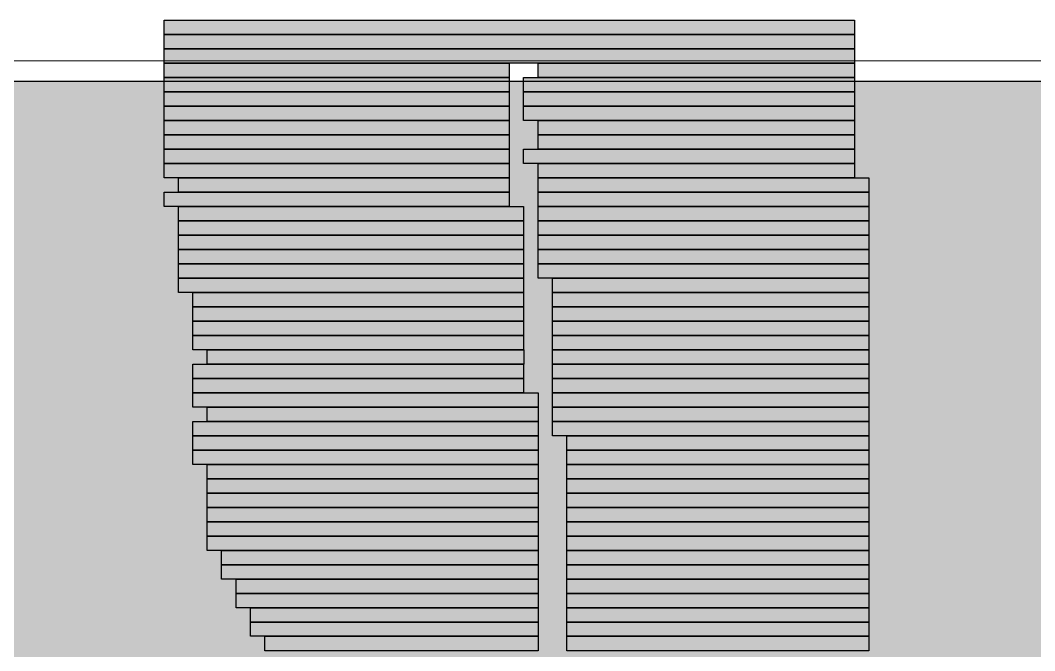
# Model space of a CAD drawing. Header units: millimetres. Extents: x 3716 to 41668, y 402 to 28530.
# Drawn here: x 21568.8 to 22012.7, y 4023.2 to 4299.1 of the extents above; entities that cross this region are included whole.
import ezdxf

# ---------------------------------------------------------------- set-up
doc = ezdxf.new("R2010")
doc.units = ezdxf.units.MM
doc.header["$LTSCALE"] = 50
for name, color, linetype in [('00_Wand_Bestand', 7, 'Continuous'), ('02_Grundstuecksgrenze', 8, 'Continuous'), ('06_Linien_fein', 3, 'Continuous')]:
    doc.layers.add(name, color=color, linetype=linetype)

msp = doc.modelspace()

# ---------------------------------------------------------------- hatches: boundary and pattern name
at = {"layer": '00_Wand_Bestand'}
for points in [[(21631.66, 4299.06), (21933.84, 4299.06), (21933.84, 4292.81), (21631.66, 4292.81)], [(21631.66, 4299.06), (21933.84, 4299.06), (21933.84, 4292.81), (21631.66, 4292.81)], [(21631.66, 4292.82), (21933.84, 4292.82), (21933.84, 4286.53), (21631.66, 4286.53)], [(21631.66, 4292.82), (21933.84, 4292.82), (21933.84, 4286.53), (21631.66, 4286.53)], [(21631.66, 4286.54), (21933.84, 4286.54), (21933.84, 4280.25), (21631.66, 4280.25)], [(21631.66, 4286.54), (21933.84, 4286.54), (21933.84, 4280.25), (21631.66, 4280.25)], [(21631.66, 4280.26), (21782.75, 4280.26), (21782.75, 4274.01), (21631.66, 4274.01)], [(21631.66, 4280.26), (21782.75, 4280.26), (21782.75, 4274.01), (21631.66, 4274.01)], [(21795.35, 4280.26), (21933.83, 4280.26), (21933.83, 4274.01), (21795.35, 4274.01)], [(21795.35, 4280.26), (21933.83, 4280.26), (21933.83, 4274.01), (21795.35, 4274.01)], [(21631.66, 4274.01), (21782.75, 4274.01), (21782.75, 4267.73), (21631.66, 4267.73)], [(21631.66, 4274.01), (21782.75, 4274.01), (21782.75, 4267.73), (21631.66, 4267.73)], [(21789.04, 4274.01), (21933.84, 4274.01), (21933.84, 4267.73), (21789.04, 4267.73)], [(21789.04, 4274.01), (21933.84, 4274.01), (21933.84, 4267.73), (21789.04, 4267.73)], [(21631.66, 4267.73), (21782.75, 4267.73), (21782.75, 4261.48), (21631.66, 4261.48)], [(21631.66, 4267.73), (21782.75, 4267.73), (21782.75, 4261.48), (21631.66, 4261.48)], [(21789.04, 4267.73), (21933.84, 4267.73), (21933.84, 4261.48), (21789.04, 4261.48)], [(21789.04, 4267.73), (21933.84, 4267.73), (21933.84, 4261.48), (21789.04, 4261.48)], [(21631.66, 4261.49), (21782.75, 4261.49), (21782.75, 4255.21), (21631.66, 4255.21)], [(21631.66, 4261.49), (21782.75, 4261.49), (21782.75, 4255.21), (21631.66, 4255.21)], [(21789.04, 4261.49), (21933.84, 4261.49), (21933.84, 4255.21), (21789.04, 4255.21)], [(21789.04, 4261.49), (21933.84, 4261.49), (21933.84, 4255.21), (21789.04, 4255.21)], [(21631.66, 4255.21), (21782.75, 4255.21), (21782.75, 4248.93), (21631.66, 4248.93)], [(21631.66, 4255.21), (21782.75, 4255.21), (21782.75, 4248.93), (21631.66, 4248.93)], [(21795.35, 4255.21), (21933.83, 4255.21), (21933.83, 4248.93), (21795.35, 4248.93)], [(21795.35, 4255.21), (21933.83, 4255.21), (21933.83, 4248.93), (21795.35, 4248.93)], [(21631.66, 4248.89), (21782.75, 4248.89), (21782.75, 4242.65), (21631.66, 4242.65)], [(21631.66, 4248.89), (21782.75, 4248.89), (21782.75, 4242.65), (21631.66, 4242.65)], [(21795.35, 4248.89), (21933.83, 4248.89), (21933.83, 4242.65), (21795.35, 4242.65)], [(21795.35, 4248.89), (21933.83, 4248.89), (21933.83, 4242.65), (21795.35, 4242.65)], [(21631.66, 4242.65), (21782.75, 4242.65), (21782.75, 4236.37), (21631.66, 4236.37)], [(21631.66, 4242.65), (21782.75, 4242.65), (21782.75, 4236.37), (21631.66, 4236.37)], [(21789.04, 4242.65), (21933.84, 4242.65), (21933.84, 4236.37), (21789.04, 4236.37)], [(21789.04, 4242.65), (21933.84, 4242.65), (21933.84, 4236.37), (21789.04, 4236.37)], [(21631.66, 4236.37), (21782.75, 4236.37), (21782.75, 4230.12), (21631.66, 4230.12)], [(21631.66, 4236.37), (21782.75, 4236.37), (21782.75, 4230.12), (21631.66, 4230.12)], [(21795.35, 4236.37), (21933.83, 4236.37), (21933.83, 4230.12), (21795.35, 4230.12)], [(21795.35, 4236.37), (21933.83, 4236.37), (21933.83, 4230.12), (21795.35, 4230.12)], [(21637.98, 4230.13), (21782.74, 4230.13), (21782.74, 4223.84), (21637.98, 4223.84)], [(21637.98, 4230.13), (21782.74, 4230.13), (21782.74, 4223.84), (21637.98, 4223.84)], [(21795.35, 4230.13), (21940.12, 4230.13), (21940.12, 4223.84), (21795.35, 4223.84)], [(21795.35, 4230.13), (21940.12, 4230.13), (21940.12, 4223.84), (21795.35, 4223.84)], [(21631.66, 4223.85), (21782.75, 4223.85), (21782.75, 4217.56), (21631.66, 4217.56)], [(21631.66, 4223.85), (21782.75, 4223.85), (21782.75, 4217.56), (21631.66, 4217.56)], [(21795.35, 4223.85), (21940.12, 4223.85), (21940.12, 4217.56), (21795.35, 4217.56)], [(21795.35, 4223.85), (21940.12, 4223.85), (21940.12, 4217.56), (21795.35, 4217.56)], [(21637.98, 4217.57), (21789.03, 4217.57), (21789.03, 4211.32), (21637.98, 4211.32)], [(21637.98, 4217.57), (21789.03, 4217.57), (21789.03, 4211.32), (21637.98, 4211.32)], [(21795.35, 4217.57), (21940.12, 4217.57), (21940.12, 4211.32), (21795.35, 4211.32)], [(21795.35, 4217.57), (21940.12, 4217.57), (21940.12, 4211.32), (21795.35, 4211.32)], [(21637.98, 4211.33), (21789.03, 4211.33), (21789.03, 4205.04), (21637.98, 4205.04)], [(21637.98, 4211.33), (21789.03, 4211.33), (21789.03, 4205.04), (21637.98, 4205.04)], [(21795.35, 4211.33), (21940.12, 4211.33), (21940.12, 4205.04), (21795.35, 4205.04)], [(21795.35, 4211.33), (21940.12, 4211.33), (21940.12, 4205.04), (21795.35, 4205.04)], [(21637.98, 4205.01), (21789.03, 4205.01), (21789.03, 4198.76), (21637.98, 4198.76)], [(21637.98, 4205.01), (21789.03, 4205.01), (21789.03, 4198.76), (21637.98, 4198.76)], [(21795.35, 4205.01), (21940.12, 4205.01), (21940.12, 4198.76), (21795.35, 4198.76)], [(21795.35, 4205.01), (21940.12, 4205.01), (21940.12, 4198.76), (21795.35, 4198.76)], [(21637.98, 4198.76), (21789.03, 4198.76), (21789.03, 4192.48), (21637.98, 4192.48)], [(21637.98, 4198.76), (21789.03, 4198.76), (21789.03, 4192.48), (21637.98, 4192.48)], [(21795.35, 4198.76), (21940.12, 4198.76), (21940.12, 4192.48), (21795.35, 4192.48)], [(21795.35, 4198.76), (21940.12, 4198.76), (21940.12, 4192.48), (21795.35, 4192.48)], [(21637.98, 4192.49), (21789.03, 4192.49), (21789.03, 4186.2), (21637.98, 4186.2)], [(21637.98, 4192.49), (21789.03, 4192.49), (21789.03, 4186.2), (21637.98, 4186.2)], [(21795.35, 4192.49), (21940.12, 4192.49), (21940.12, 4186.2), (21795.35, 4186.2)], [(21795.35, 4192.49), (21940.12, 4192.49), (21940.12, 4186.2), (21795.35, 4186.2)], [(21637.98, 4186.21), (21789.03, 4186.21), (21789.03, 4179.96), (21637.98, 4179.96)], [(21637.98, 4186.21), (21789.03, 4186.21), (21789.03, 4179.96), (21637.98, 4179.96)], [(21801.63, 4186.21), (21940.11, 4186.21), (21940.11, 4179.96), (21801.63, 4179.96)], [(21801.63, 4186.21), (21940.11, 4186.21), (21940.11, 4179.96), (21801.63, 4179.96)], [(21644.26, 4179.96), (21789.02, 4179.96), (21789.02, 4173.68), (21644.26, 4173.68)], [(21644.26, 4179.96), (21789.02, 4179.96), (21789.02, 4173.68), (21644.26, 4173.68)], [(21801.63, 4179.96), (21940.11, 4179.96), (21940.11, 4173.68), (21801.63, 4173.68)], [(21801.63, 4179.96), (21940.11, 4179.96), (21940.11, 4173.68), (21801.63, 4173.68)], [(21644.26, 4173.68), (21789.02, 4173.68), (21789.02, 4167.44), (21644.26, 4167.44)], [(21644.26, 4173.68), (21789.02, 4173.68), (21789.02, 4167.44), (21644.26, 4167.44)], [(21801.63, 4173.68), (21940.11, 4173.68), (21940.11, 4167.44), (21801.63, 4167.44)], [(21801.63, 4173.68), (21940.11, 4173.68), (21940.11, 4167.44), (21801.63, 4167.44)], [(21644.26, 4167.44), (21789.02, 4167.44), (21789.02, 4161.15), (21644.26, 4161.15)], [(21644.26, 4167.44), (21789.02, 4167.44), (21789.02, 4161.15), (21644.26, 4161.15)], [(21801.63, 4167.44), (21940.11, 4167.44), (21940.11, 4161.15), (21801.63, 4161.15)], [(21801.63, 4167.44), (21940.11, 4167.44), (21940.11, 4161.15), (21801.63, 4161.15)], [(21644.26, 4161.12), (21789.02, 4161.12), (21789.02, 4154.84), (21644.26, 4154.84)], [(21644.26, 4161.12), (21789.02, 4161.12), (21789.02, 4154.84), (21644.26, 4154.84)], [(21801.63, 4161.12), (21940.11, 4161.12), (21940.11, 4154.84), (21801.63, 4154.84)], [(21801.63, 4161.12), (21940.11, 4161.12), (21940.11, 4154.84), (21801.63, 4154.84)], [(21650.57, 4154.84), (21789.05, 4154.84), (21789.05, 4148.6), (21650.57, 4148.6)], [(21650.57, 4154.84), (21789.05, 4154.84), (21789.05, 4148.6), (21650.57, 4148.6)], [(21801.63, 4154.84), (21940.11, 4154.84), (21940.11, 4148.6), (21801.63, 4148.6)], [(21801.63, 4154.84), (21940.11, 4154.84), (21940.11, 4148.6), (21801.63, 4148.6)], [(21644.26, 4148.6), (21789.02, 4148.6), (21789.02, 4142.32), (21644.26, 4142.32)], [(21644.26, 4148.6), (21789.02, 4148.6), (21789.02, 4142.32), (21644.26, 4142.32)], [(21801.63, 4148.6), (21940.11, 4148.6), (21940.11, 4142.32), (21801.63, 4142.32)], [(21801.63, 4148.6), (21940.11, 4148.6), (21940.11, 4142.32), (21801.63, 4142.32)], [(21644.26, 4142.32), (21789.02, 4142.32), (21789.02, 4136.07), (21644.26, 4136.07)], [(21644.26, 4142.32), (21789.02, 4142.32), (21789.02, 4136.07), (21644.26, 4136.07)], [(21801.63, 4142.32), (21940.11, 4142.32), (21940.11, 4136.07), (21801.63, 4136.07)], [(21801.63, 4142.32), (21940.11, 4142.32), (21940.11, 4136.07), (21801.63, 4136.07)], [(21644.26, 4136.08), (21795.34, 4136.08), (21795.34, 4129.79), (21644.26, 4129.79)], [(21644.26, 4136.08), (21795.34, 4136.08), (21795.34, 4129.79), (21644.26, 4129.79)], [(21801.63, 4136.08), (21940.11, 4136.08), (21940.11, 4129.79), (21801.63, 4129.79)], [(21801.63, 4136.08), (21940.11, 4136.08), (21940.11, 4129.79), (21801.63, 4129.79)], [(21650.57, 4129.8), (21795.37, 4129.8), (21795.37, 4123.51), (21650.57, 4123.51)], [(21650.57, 4129.8), (21795.37, 4129.8), (21795.37, 4123.51), (21650.57, 4123.51)], [(21801.63, 4129.8), (21940.11, 4129.8), (21940.11, 4123.51), (21801.63, 4123.51)], [(21801.63, 4129.8), (21940.11, 4129.8), (21940.11, 4123.51), (21801.63, 4123.51)], [(21644.26, 4123.52), (21795.34, 4123.52), (21795.34, 4117.27), (21644.26, 4117.27)], [(21644.26, 4123.52), (21795.34, 4123.52), (21795.34, 4117.27), (21644.26, 4117.27)], [(21801.63, 4123.52), (21940.11, 4123.52), (21940.11, 4117.27), (21801.63, 4117.27)], [(21801.63, 4123.52), (21940.11, 4123.52), (21940.11, 4117.27), (21801.63, 4117.27)], [(21644.26, 4117.27), (21795.34, 4117.27), (21795.34, 4110.99), (21644.26, 4110.99)], [(21644.26, 4117.27), (21795.34, 4117.27), (21795.34, 4110.99), (21644.26, 4110.99)], [(21807.91, 4117.27), (21940.11, 4117.27), (21940.11, 4110.99), (21807.91, 4110.99)], [(21807.91, 4117.27), (21940.11, 4117.27), (21940.11, 4110.99), (21807.91, 4110.99)], [(21644.26, 4110.96), (21795.34, 4110.96), (21795.34, 4104.71), (21644.26, 4104.71)], [(21644.26, 4110.96), (21795.34, 4110.96), (21795.34, 4104.71), (21644.26, 4104.71)], [(21807.91, 4110.96), (21940.11, 4110.96), (21940.11, 4104.71), (21807.91, 4104.71)], [(21807.91, 4110.96), (21940.11, 4110.96), (21940.11, 4104.71), (21807.91, 4104.71)], [(21650.57, 4104.72), (21795.37, 4104.72), (21795.37, 4098.43), (21650.57, 4098.43)], [(21650.57, 4104.72), (21795.37, 4104.72), (21795.37, 4098.43), (21650.57, 4098.43)], [(21807.91, 4104.72), (21940.11, 4104.72), (21940.11, 4098.43), (21807.91, 4098.43)], [(21807.91, 4104.72), (21940.11, 4104.72), (21940.11, 4098.43), (21807.91, 4098.43)], [(21650.57, 4098.43), (21795.37, 4098.43), (21795.37, 4092.15), (21650.57, 4092.15)], [(21650.57, 4098.43), (21795.37, 4098.43), (21795.37, 4092.15), (21650.57, 4092.15)], [(21807.91, 4098.43), (21940.11, 4098.43), (21940.11, 4092.15), (21807.91, 4092.15)], [(21807.91, 4098.43), (21940.11, 4098.43), (21940.11, 4092.15), (21807.91, 4092.15)], [(21650.57, 4092.16), (21795.37, 4092.16), (21795.37, 4085.91), (21650.57, 4085.91)], [(21650.57, 4092.16), (21795.37, 4092.16), (21795.37, 4085.91), (21650.57, 4085.91)], [(21807.91, 4092.16), (21940.11, 4092.16), (21940.11, 4085.91), (21807.91, 4085.91)], [(21807.91, 4092.16), (21940.11, 4092.16), (21940.11, 4085.91), (21807.91, 4085.91)], [(21650.57, 4085.91), (21795.37, 4085.91), (21795.37, 4079.63), (21650.57, 4079.63)], [(21650.57, 4085.91), (21795.37, 4085.91), (21795.37, 4079.63), (21650.57, 4079.63)], [(21807.91, 4085.91), (21940.11, 4085.91), (21940.11, 4079.63), (21807.91, 4079.63)], [(21807.91, 4085.91), (21940.11, 4085.91), (21940.11, 4079.63), (21807.91, 4079.63)], [(21650.57, 4079.63), (21795.37, 4079.63), (21795.37, 4073.38), (21650.57, 4073.38)], [(21650.57, 4079.63), (21795.37, 4079.63), (21795.37, 4073.38), (21650.57, 4073.38)], [(21807.91, 4079.63), (21940.11, 4079.63), (21940.11, 4073.38), (21807.91, 4073.38)], [(21807.91, 4079.63), (21940.11, 4079.63), (21940.11, 4073.38), (21807.91, 4073.38)], [(21650.57, 4073.39), (21795.37, 4073.39), (21795.37, 4067.11), (21650.57, 4067.11)], [(21650.57, 4073.39), (21795.37, 4073.39), (21795.37, 4067.11), (21650.57, 4067.11)], [(21807.91, 4073.39), (21940.11, 4073.39), (21940.11, 4067.11), (21807.91, 4067.11)], [(21807.91, 4073.39), (21940.11, 4073.39), (21940.11, 4067.11), (21807.91, 4067.11)], [(21656.85, 4067.07), (21795.37, 4067.07), (21795.37, 4060.79), (21656.85, 4060.79)], [(21656.85, 4067.07), (21795.37, 4067.07), (21795.37, 4060.79), (21656.85, 4060.79)], [(21807.91, 4067.07), (21940.11, 4067.07), (21940.11, 4060.79), (21807.91, 4060.79)], [(21807.91, 4067.07), (21940.11, 4067.07), (21940.11, 4060.79), (21807.91, 4060.79)], [(21656.85, 4060.79), (21795.37, 4060.79), (21795.37, 4054.55), (21656.85, 4054.55)], [(21656.85, 4060.79), (21795.37, 4060.79), (21795.37, 4054.55), (21656.85, 4054.55)], [(21807.91, 4060.79), (21940.11, 4060.79), (21940.11, 4054.55), (21807.91, 4054.55)], [(21807.91, 4060.79), (21940.11, 4060.79), (21940.11, 4054.55), (21807.91, 4054.55)], [(21663.17, 4054.55), (21795.36, 4054.55), (21795.36, 4048.26), (21663.17, 4048.26)], [(21663.17, 4054.55), (21795.36, 4054.55), (21795.36, 4048.26), (21663.17, 4048.26)], [(21807.91, 4054.55), (21940.11, 4054.55), (21940.11, 4048.26), (21807.91, 4048.26)], [(21807.91, 4054.55), (21940.11, 4054.55), (21940.11, 4048.26), (21807.91, 4048.26)], [(21663.17, 4048.27), (21795.36, 4048.27), (21795.36, 4042.02), (21663.17, 4042.02)], [(21663.17, 4048.27), (21795.36, 4048.27), (21795.36, 4042.02), (21663.17, 4042.02)], [(21807.91, 4048.27), (21940.11, 4048.27), (21940.11, 4042.02), (21807.91, 4042.02)], [(21807.91, 4048.27), (21940.11, 4048.27), (21940.11, 4042.02), (21807.91, 4042.02)], [(21669.45, 4042.03), (21795.36, 4042.03), (21795.36, 4035.74), (21669.45, 4035.74)], [(21669.45, 4042.03), (21795.36, 4042.03), (21795.36, 4035.74), (21669.45, 4035.74)], [(21807.91, 4042.03), (21940.11, 4042.03), (21940.11, 4035.74), (21807.91, 4035.74)], [(21807.91, 4042.03), (21940.11, 4042.03), (21940.11, 4035.74), (21807.91, 4035.74)], [(21669.45, 4035.75), (21795.36, 4035.75), (21795.36, 4029.5), (21669.45, 4029.5)], [(21669.45, 4035.75), (21795.36, 4035.75), (21795.36, 4029.5), (21669.45, 4029.5)], [(21807.91, 4035.75), (21940.11, 4035.75), (21940.11, 4029.5), (21807.91, 4029.5)], [(21807.91, 4035.75), (21940.11, 4035.75), (21940.11, 4029.5), (21807.91, 4029.5)], [(21675.72, 4029.51), (21795.35, 4029.51), (21795.35, 4023.22), (21675.72, 4023.22)], [(21675.72, 4029.51), (21795.35, 4029.51), (21795.35, 4023.22), (21675.72, 4023.22)], [(21807.91, 4029.51), (21940.11, 4029.51), (21940.11, 4023.22), (21807.91, 4023.22)], [(21807.91, 4029.51), (21940.11, 4029.51), (21940.11, 4023.22), (21807.91, 4023.22)]]:
    msp.add_hatch(color=7, dxfattribs=at).paths.add_polyline_path(points)
at = {"layer": '02_Grundstuecksgrenze', "transparency": 33554477}
msp.add_hatch(color=7, dxfattribs=at).paths.add_polyline_path([(16038.41, 4272.48), (26384.95, 4272.48), (26384.95, 3780.68), (16038.41, 3780.68)])
at = {"layer": '02_Grundstuecksgrenze', "transparency": 33554585}
msp.add_hatch(color=7, dxfattribs=at).paths.add_polyline_path([(16056.26, 4272.48), (26385.59, 4272.48), (26385.59, 3780.68), (16056.26, 3780.68)])

# ---------------------------------------------------------------- linework, layer by layer
at = {"layer": '00_Wand_Bestand'}
for points in [[(21631.66, 4299.06), (21933.84, 4299.06), (21933.84, 4292.81), (21631.66, 4292.81)], [(21631.66, 4299.06), (21933.84, 4299.06), (21933.84, 4292.81), (21631.66, 4292.81)], [(21631.66, 4292.82), (21933.84, 4292.82), (21933.84, 4286.53), (21631.66, 4286.53)], [(21631.66, 4292.82), (21933.84, 4292.82), (21933.84, 4286.53), (21631.66, 4286.53)], [(21631.66, 4286.54), (21933.84, 4286.54), (21933.84, 4280.25), (21631.66, 4280.25)], [(21631.66, 4286.54), (21933.84, 4286.54), (21933.84, 4280.25), (21631.66, 4280.25)], [(21631.66, 4280.26), (21782.75, 4280.26), (21782.75, 4274.01), (21631.66, 4274.01)], [(21631.66, 4280.26), (21782.75, 4280.26), (21782.75, 4274.01), (21631.66, 4274.01)], [(21795.35, 4280.26), (21933.83, 4280.26), (21933.83, 4274.01), (21795.35, 4274.01)], [(21795.35, 4280.26), (21933.83, 4280.26), (21933.83, 4274.01), (21795.35, 4274.01)], [(21631.66, 4274.01), (21782.75, 4274.01), (21782.75, 4267.73), (21631.66, 4267.73)], [(21631.66, 4274.01), (21782.75, 4274.01), (21782.75, 4267.73), (21631.66, 4267.73)], [(21789.04, 4274.01), (21933.84, 4274.01), (21933.84, 4267.73), (21789.04, 4267.73)], [(21789.04, 4274.01), (21933.84, 4274.01), (21933.84, 4267.73), (21789.04, 4267.73)], [(21631.66, 4267.73), (21782.75, 4267.73), (21782.75, 4261.48), (21631.66, 4261.48)], [(21631.66, 4267.73), (21782.75, 4267.73), (21782.75, 4261.48), (21631.66, 4261.48)], [(21789.04, 4267.73), (21933.84, 4267.73), (21933.84, 4261.48), (21789.04, 4261.48)], [(21789.04, 4267.73), (21933.84, 4267.73), (21933.84, 4261.48), (21789.04, 4261.48)], [(21631.66, 4261.49), (21782.75, 4261.49), (21782.75, 4255.21), (21631.66, 4255.21)], [(21631.66, 4261.49), (21782.75, 4261.49), (21782.75, 4255.21), (21631.66, 4255.21)], [(21789.04, 4261.49), (21933.84, 4261.49), (21933.84, 4255.21), (21789.04, 4255.21)], [(21789.04, 4261.49), (21933.84, 4261.49), (21933.84, 4255.21), (21789.04, 4255.21)], [(21631.66, 4255.21), (21782.75, 4255.21), (21782.75, 4248.93), (21631.66, 4248.93)], [(21631.66, 4255.21), (21782.75, 4255.21), (21782.75, 4248.93), (21631.66, 4248.93)], [(21795.35, 4255.21), (21933.83, 4255.21), (21933.83, 4248.93), (21795.35, 4248.93)], [(21795.35, 4255.21), (21933.83, 4255.21), (21933.83, 4248.93), (21795.35, 4248.93)], [(21631.66, 4248.89), (21782.75, 4248.89), (21782.75, 4242.65), (21631.66, 4242.65)], [(21631.66, 4248.89), (21782.75, 4248.89), (21782.75, 4242.65), (21631.66, 4242.65)], [(21795.35, 4248.89), (21933.83, 4248.89), (21933.83, 4242.65), (21795.35, 4242.65)], [(21795.35, 4248.89), (21933.83, 4248.89), (21933.83, 4242.65), (21795.35, 4242.65)], [(21631.66, 4242.65), (21782.75, 4242.65), (21782.75, 4236.37), (21631.66, 4236.37)], [(21631.66, 4242.65), (21782.75, 4242.65), (21782.75, 4236.37), (21631.66, 4236.37)], [(21789.04, 4242.65), (21933.84, 4242.65), (21933.84, 4236.37), (21789.04, 4236.37)], [(21789.04, 4242.65), (21933.84, 4242.65), (21933.84, 4236.37), (21789.04, 4236.37)], [(21631.66, 4236.37), (21782.75, 4236.37), (21782.75, 4230.12), (21631.66, 4230.12)], [(21631.66, 4236.37), (21782.75, 4236.37), (21782.75, 4230.12), (21631.66, 4230.12)], [(21795.35, 4236.37), (21933.83, 4236.37), (21933.83, 4230.12), (21795.35, 4230.12)], [(21795.35, 4236.37), (21933.83, 4236.37), (21933.83, 4230.12), (21795.35, 4230.12)], [(21637.98, 4230.13), (21782.74, 4230.13), (21782.74, 4223.84), (21637.98, 4223.84)], [(21637.98, 4230.13), (21782.74, 4230.13), (21782.74, 4223.84), (21637.98, 4223.84)], [(21795.35, 4230.13), (21940.12, 4230.13), (21940.12, 4223.84), (21795.35, 4223.84)], [(21795.35, 4230.13), (21940.12, 4230.13), (21940.12, 4223.84), (21795.35, 4223.84)], [(21631.66, 4223.85), (21782.75, 4223.85), (21782.75, 4217.56), (21631.66, 4217.56)], [(21631.66, 4223.85), (21782.75, 4223.85), (21782.75, 4217.56), (21631.66, 4217.56)], [(21795.35, 4223.85), (21940.12, 4223.85), (21940.12, 4217.56), (21795.35, 4217.56)], [(21795.35, 4223.85), (21940.12, 4223.85), (21940.12, 4217.56), (21795.35, 4217.56)], [(21637.98, 4217.57), (21789.03, 4217.57), (21789.03, 4211.32), (21637.98, 4211.32)], [(21637.98, 4217.57), (21789.03, 4217.57), (21789.03, 4211.32), (21637.98, 4211.32)], [(21795.35, 4217.57), (21940.12, 4217.57), (21940.12, 4211.32), (21795.35, 4211.32)], [(21795.35, 4217.57), (21940.12, 4217.57), (21940.12, 4211.32), (21795.35, 4211.32)], [(21637.98, 4211.33), (21789.03, 4211.33), (21789.03, 4205.04), (21637.98, 4205.04)], [(21637.98, 4211.33), (21789.03, 4211.33), (21789.03, 4205.04), (21637.98, 4205.04)], [(21795.35, 4211.33), (21940.12, 4211.33), (21940.12, 4205.04), (21795.35, 4205.04)], [(21795.35, 4211.33), (21940.12, 4211.33), (21940.12, 4205.04), (21795.35, 4205.04)], [(21637.98, 4205.01), (21789.03, 4205.01), (21789.03, 4198.76), (21637.98, 4198.76)], [(21637.98, 4205.01), (21789.03, 4205.01), (21789.03, 4198.76), (21637.98, 4198.76)], [(21795.35, 4205.01), (21940.12, 4205.01), (21940.12, 4198.76), (21795.35, 4198.76)], [(21795.35, 4205.01), (21940.12, 4205.01), (21940.12, 4198.76), (21795.35, 4198.76)], [(21637.98, 4198.76), (21789.03, 4198.76), (21789.03, 4192.48), (21637.98, 4192.48)], [(21637.98, 4198.76), (21789.03, 4198.76), (21789.03, 4192.48), (21637.98, 4192.48)], [(21795.35, 4198.76), (21940.12, 4198.76), (21940.12, 4192.48), (21795.35, 4192.48)], [(21795.35, 4198.76), (21940.12, 4198.76), (21940.12, 4192.48), (21795.35, 4192.48)], [(21637.98, 4192.49), (21789.03, 4192.49), (21789.03, 4186.2), (21637.98, 4186.2)], [(21637.98, 4192.49), (21789.03, 4192.49), (21789.03, 4186.2), (21637.98, 4186.2)], [(21795.35, 4192.49), (21940.12, 4192.49), (21940.12, 4186.2), (21795.35, 4186.2)], [(21795.35, 4192.49), (21940.12, 4192.49), (21940.12, 4186.2), (21795.35, 4186.2)], [(21637.98, 4186.21), (21789.03, 4186.21), (21789.03, 4179.96), (21637.98, 4179.96)], [(21637.98, 4186.21), (21789.03, 4186.21), (21789.03, 4179.96), (21637.98, 4179.96)], [(21801.63, 4186.21), (21940.11, 4186.21), (21940.11, 4179.96), (21801.63, 4179.96)], [(21801.63, 4186.21), (21940.11, 4186.21), (21940.11, 4179.96), (21801.63, 4179.96)], [(21644.26, 4179.96), (21789.02, 4179.96), (21789.02, 4173.68), (21644.26, 4173.68)], [(21644.26, 4179.96), (21789.02, 4179.96), (21789.02, 4173.68), (21644.26, 4173.68)], [(21801.63, 4179.96), (21940.11, 4179.96), (21940.11, 4173.68), (21801.63, 4173.68)], [(21801.63, 4179.96), (21940.11, 4179.96), (21940.11, 4173.68), (21801.63, 4173.68)], [(21644.26, 4173.68), (21789.02, 4173.68), (21789.02, 4167.44), (21644.26, 4167.44)], [(21644.26, 4173.68), (21789.02, 4173.68), (21789.02, 4167.44), (21644.26, 4167.44)], [(21801.63, 4173.68), (21940.11, 4173.68), (21940.11, 4167.44), (21801.63, 4167.44)], [(21801.63, 4173.68), (21940.11, 4173.68), (21940.11, 4167.44), (21801.63, 4167.44)], [(21644.26, 4167.44), (21789.02, 4167.44), (21789.02, 4161.15), (21644.26, 4161.15)], [(21644.26, 4167.44), (21789.02, 4167.44), (21789.02, 4161.15), (21644.26, 4161.15)], [(21801.63, 4167.44), (21940.11, 4167.44), (21940.11, 4161.15), (21801.63, 4161.15)], [(21801.63, 4167.44), (21940.11, 4167.44), (21940.11, 4161.15), (21801.63, 4161.15)], [(21644.26, 4161.12), (21789.02, 4161.12), (21789.02, 4154.84), (21644.26, 4154.84)], [(21644.26, 4161.12), (21789.02, 4161.12), (21789.02, 4154.84), (21644.26, 4154.84)], [(21801.63, 4161.12), (21940.11, 4161.12), (21940.11, 4154.84), (21801.63, 4154.84)], [(21801.63, 4161.12), (21940.11, 4161.12), (21940.11, 4154.84), (21801.63, 4154.84)], [(21650.57, 4154.84), (21789.05, 4154.84), (21789.05, 4148.6), (21650.57, 4148.6)], [(21650.57, 4154.84), (21789.05, 4154.84), (21789.05, 4148.6), (21650.57, 4148.6)], [(21801.63, 4154.84), (21940.11, 4154.84), (21940.11, 4148.6), (21801.63, 4148.6)], [(21801.63, 4154.84), (21940.11, 4154.84), (21940.11, 4148.6), (21801.63, 4148.6)], [(21644.26, 4148.6), (21789.02, 4148.6), (21789.02, 4142.32), (21644.26, 4142.32)], [(21644.26, 4148.6), (21789.02, 4148.6), (21789.02, 4142.32), (21644.26, 4142.32)], [(21801.63, 4148.6), (21940.11, 4148.6), (21940.11, 4142.32), (21801.63, 4142.32)], [(21801.63, 4148.6), (21940.11, 4148.6), (21940.11, 4142.32), (21801.63, 4142.32)], [(21644.26, 4142.32), (21789.02, 4142.32), (21789.02, 4136.07), (21644.26, 4136.07)], [(21644.26, 4142.32), (21789.02, 4142.32), (21789.02, 4136.07), (21644.26, 4136.07)], [(21801.63, 4142.32), (21940.11, 4142.32), (21940.11, 4136.07), (21801.63, 4136.07)], [(21801.63, 4142.32), (21940.11, 4142.32), (21940.11, 4136.07), (21801.63, 4136.07)], [(21644.26, 4136.08), (21795.34, 4136.08), (21795.34, 4129.79), (21644.26, 4129.79)], [(21644.26, 4136.08), (21795.34, 4136.08), (21795.34, 4129.79), (21644.26, 4129.79)], [(21801.63, 4136.08), (21940.11, 4136.08), (21940.11, 4129.79), (21801.63, 4129.79)], [(21801.63, 4136.08), (21940.11, 4136.08), (21940.11, 4129.79), (21801.63, 4129.79)], [(21650.57, 4129.8), (21795.37, 4129.8), (21795.37, 4123.51), (21650.57, 4123.51)], [(21650.57, 4129.8), (21795.37, 4129.8), (21795.37, 4123.51), (21650.57, 4123.51)], [(21801.63, 4129.8), (21940.11, 4129.8), (21940.11, 4123.51), (21801.63, 4123.51)], [(21801.63, 4129.8), (21940.11, 4129.8), (21940.11, 4123.51), (21801.63, 4123.51)], [(21644.26, 4123.52), (21795.34, 4123.52), (21795.34, 4117.27), (21644.26, 4117.27)], [(21644.26, 4123.52), (21795.34, 4123.52), (21795.34, 4117.27), (21644.26, 4117.27)], [(21801.63, 4123.52), (21940.11, 4123.52), (21940.11, 4117.27), (21801.63, 4117.27)], [(21801.63, 4123.52), (21940.11, 4123.52), (21940.11, 4117.27), (21801.63, 4117.27)], [(21644.26, 4117.27), (21795.34, 4117.27), (21795.34, 4110.99), (21644.26, 4110.99)], [(21644.26, 4117.27), (21795.34, 4117.27), (21795.34, 4110.99), (21644.26, 4110.99)], [(21807.91, 4117.27), (21940.11, 4117.27), (21940.11, 4110.99), (21807.91, 4110.99)], [(21807.91, 4117.27), (21940.11, 4117.27), (21940.11, 4110.99), (21807.91, 4110.99)], [(21644.26, 4110.96), (21795.34, 4110.96), (21795.34, 4104.71), (21644.26, 4104.71)], [(21644.26, 4110.96), (21795.34, 4110.96), (21795.34, 4104.71), (21644.26, 4104.71)], [(21807.91, 4110.96), (21940.11, 4110.96), (21940.11, 4104.71), (21807.91, 4104.71)], [(21807.91, 4110.96), (21940.11, 4110.96), (21940.11, 4104.71), (21807.91, 4104.71)], [(21650.57, 4104.72), (21795.37, 4104.72), (21795.37, 4098.43), (21650.57, 4098.43)], [(21650.57, 4104.72), (21795.37, 4104.72), (21795.37, 4098.43), (21650.57, 4098.43)], [(21807.91, 4104.72), (21940.11, 4104.72), (21940.11, 4098.43), (21807.91, 4098.43)], [(21807.91, 4104.72), (21940.11, 4104.72), (21940.11, 4098.43), (21807.91, 4098.43)], [(21650.57, 4098.43), (21795.37, 4098.43), (21795.37, 4092.15), (21650.57, 4092.15)], [(21650.57, 4098.43), (21795.37, 4098.43), (21795.37, 4092.15), (21650.57, 4092.15)], [(21807.91, 4098.43), (21940.11, 4098.43), (21940.11, 4092.15), (21807.91, 4092.15)], [(21807.91, 4098.43), (21940.11, 4098.43), (21940.11, 4092.15), (21807.91, 4092.15)], [(21650.57, 4092.16), (21795.37, 4092.16), (21795.37, 4085.91), (21650.57, 4085.91)], [(21650.57, 4092.16), (21795.37, 4092.16), (21795.37, 4085.91), (21650.57, 4085.91)], [(21807.91, 4092.16), (21940.11, 4092.16), (21940.11, 4085.91), (21807.91, 4085.91)], [(21807.91, 4092.16), (21940.11, 4092.16), (21940.11, 4085.91), (21807.91, 4085.91)], [(21650.57, 4085.91), (21795.37, 4085.91), (21795.37, 4079.63), (21650.57, 4079.63)], [(21650.57, 4085.91), (21795.37, 4085.91), (21795.37, 4079.63), (21650.57, 4079.63)], [(21807.91, 4085.91), (21940.11, 4085.91), (21940.11, 4079.63), (21807.91, 4079.63)], [(21807.91, 4085.91), (21940.11, 4085.91), (21940.11, 4079.63), (21807.91, 4079.63)], [(21650.57, 4079.63), (21795.37, 4079.63), (21795.37, 4073.38), (21650.57, 4073.38)], [(21650.57, 4079.63), (21795.37, 4079.63), (21795.37, 4073.38), (21650.57, 4073.38)], [(21807.91, 4079.63), (21940.11, 4079.63), (21940.11, 4073.38), (21807.91, 4073.38)], [(21807.91, 4079.63), (21940.11, 4079.63), (21940.11, 4073.38), (21807.91, 4073.38)], [(21650.57, 4073.39), (21795.37, 4073.39), (21795.37, 4067.11), (21650.57, 4067.11)], [(21650.57, 4073.39), (21795.37, 4073.39), (21795.37, 4067.11), (21650.57, 4067.11)], [(21807.91, 4073.39), (21940.11, 4073.39), (21940.11, 4067.11), (21807.91, 4067.11)], [(21807.91, 4073.39), (21940.11, 4073.39), (21940.11, 4067.11), (21807.91, 4067.11)], [(21656.85, 4067.07), (21795.37, 4067.07), (21795.37, 4060.79), (21656.85, 4060.79)], [(21656.85, 4067.07), (21795.37, 4067.07), (21795.37, 4060.79), (21656.85, 4060.79)], [(21807.91, 4067.07), (21940.11, 4067.07), (21940.11, 4060.79), (21807.91, 4060.79)], [(21807.91, 4067.07), (21940.11, 4067.07), (21940.11, 4060.79), (21807.91, 4060.79)], [(21656.85, 4060.79), (21795.37, 4060.79), (21795.37, 4054.55), (21656.85, 4054.55)], [(21656.85, 4060.79), (21795.37, 4060.79), (21795.37, 4054.55), (21656.85, 4054.55)], [(21807.91, 4060.79), (21940.11, 4060.79), (21940.11, 4054.55), (21807.91, 4054.55)], [(21807.91, 4060.79), (21940.11, 4060.79), (21940.11, 4054.55), (21807.91, 4054.55)], [(21663.17, 4054.55), (21795.36, 4054.55), (21795.36, 4048.26), (21663.17, 4048.26)], [(21663.17, 4054.55), (21795.36, 4054.55), (21795.36, 4048.26), (21663.17, 4048.26)], [(21807.91, 4054.55), (21940.11, 4054.55), (21940.11, 4048.26), (21807.91, 4048.26)], [(21807.91, 4054.55), (21940.11, 4054.55), (21940.11, 4048.26), (21807.91, 4048.26)], [(21663.17, 4048.27), (21795.36, 4048.27), (21795.36, 4042.02), (21663.17, 4042.02)], [(21663.17, 4048.27), (21795.36, 4048.27), (21795.36, 4042.02), (21663.17, 4042.02)], [(21807.91, 4048.27), (21940.11, 4048.27), (21940.11, 4042.02), (21807.91, 4042.02)], [(21807.91, 4048.27), (21940.11, 4048.27), (21940.11, 4042.02), (21807.91, 4042.02)], [(21669.45, 4042.03), (21795.36, 4042.03), (21795.36, 4035.74), (21669.45, 4035.74)], [(21669.45, 4042.03), (21795.36, 4042.03), (21795.36, 4035.74), (21669.45, 4035.74)], [(21807.91, 4042.03), (21940.11, 4042.03), (21940.11, 4035.74), (21807.91, 4035.74)], [(21807.91, 4042.03), (21940.11, 4042.03), (21940.11, 4035.74), (21807.91, 4035.74)], [(21669.45, 4035.75), (21795.36, 4035.75), (21795.36, 4029.5), (21669.45, 4029.5)], [(21669.45, 4035.75), (21795.36, 4035.75), (21795.36, 4029.5), (21669.45, 4029.5)], [(21807.91, 4035.75), (21940.11, 4035.75), (21940.11, 4029.5), (21807.91, 4029.5)], [(21807.91, 4035.75), (21940.11, 4035.75), (21940.11, 4029.5), (21807.91, 4029.5)], [(21675.72, 4029.51), (21795.35, 4029.51), (21795.35, 4023.22), (21675.72, 4023.22)], [(21675.72, 4029.51), (21795.35, 4029.51), (21795.35, 4023.22), (21675.72, 4023.22)], [(21807.91, 4029.51), (21940.11, 4029.51), (21940.11, 4023.22), (21807.91, 4023.22)], [(21807.91, 4029.51), (21940.11, 4029.51), (21940.11, 4023.22), (21807.91, 4023.22)]]:
    msp.add_lwpolyline(points, close=True, dxfattribs=at)
at = {"layer": '02_Grundstuecksgrenze'}
for points in [[(16038.41, 4272.48), (26384.95, 4272.48), (26384.95, 3780.68), (16038.41, 3780.68)], [(16056.26, 4272.48), (26385.59, 4272.48), (26385.59, 3780.68), (16056.26, 3780.68)]]:
    msp.add_lwpolyline(points, close=True, dxfattribs=at)
at = {"layer": '06_Linien_fein', "lineweight": 9}
msp.add_line((26467.08, 4281.31), (16031.42, 4281.31), dxfattribs=at)
msp.add_line((26467.08, 4281.31), (16031.42, 4281.31), dxfattribs=at)

doc.saveas('drawing.dxf')
